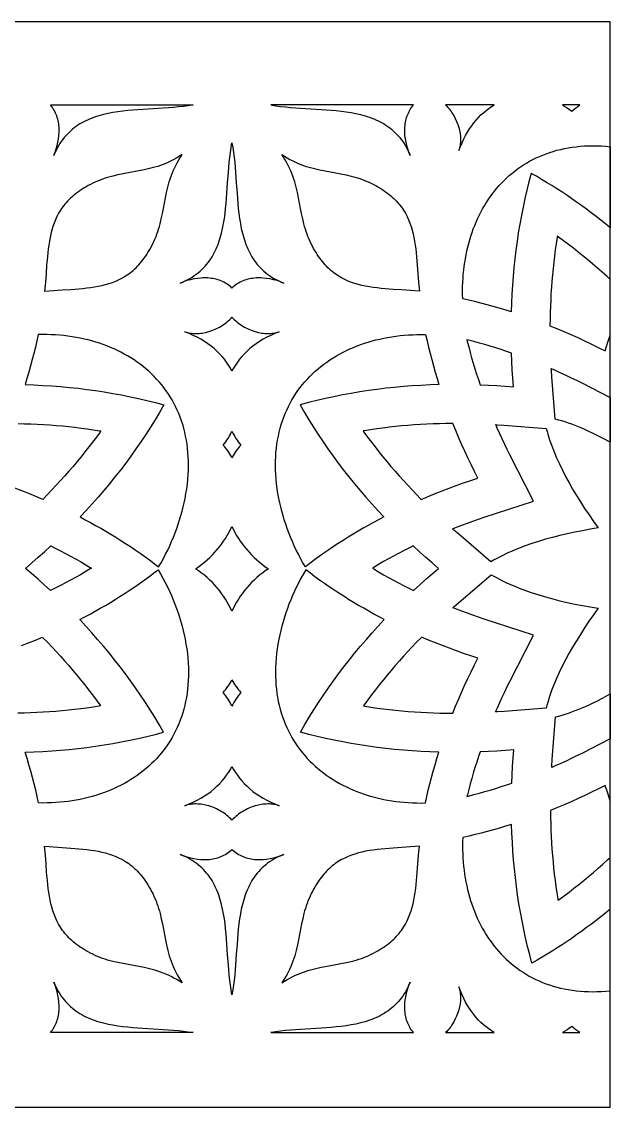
# Model space of a CAD drawing. Extents: x -53 to 63, y 97 to 137.
# Drawn here: x 41.35 to 63.04, y 96.54 to 136.53 of the extents above; entities that cross this region are included whole.
import ezdxf

# ---------------------------------------------------------------- set-up
doc = ezdxf.new("R2010")
doc.units = 0
doc.header["$MEASUREMENT"] = 0
doc.layers.get('0').update_dxf_attribs({"linetype": 'CONTINUOUS'})
doc.layers.add('LAYER_1', color=18, linetype='CONTINUOUS')

msp = doc.modelspace()

# ---------------------------------------------------------------- linework, layer by layer
msp.add_line((63.044, 96.541), (63.044, 136.527))
at = {"layer": 'LAYER_1'}
for points in [[(63.044, 136.527), (-53.408, 136.527)], [(41.22, 121.726), (41.455, 121.721), (41.689, 121.713), (41.922, 121.702), (42.155, 121.69), (42.387, 121.674), (42.619, 121.656), (42.849, 121.636), (43.079, 121.613), (43.308, 121.588), (43.536, 121.56), (43.764, 121.53), (43.99, 121.496), (44.215, 121.461), (44.265, 121.453), (44.236, 121.412), (44.101, 121.228), (43.964, 121.045), (43.824, 120.863), (43.682, 120.682), (43.538, 120.502), (43.391, 120.324), (43.242, 120.147), (43.091, 119.971), (42.938, 119.796), (42.781, 119.623), (42.623, 119.451), (42.463, 119.28), (42.3, 119.11), (42.136, 118.942), (42.128, 118.934), (41.872, 119.042), (41.615, 119.147), (41.356, 119.249), (41.095, 119.348)], [(41.345, 113.546), (41.602, 113.647), (41.858, 113.751), (42.112, 113.858), (42.131, 113.838), (42.295, 113.67), (42.457, 113.5), (42.617, 113.329), (42.775, 113.157), (42.93, 112.983), (43.084, 112.808), (43.235, 112.632), (43.383, 112.454), (43.53, 112.276), (43.674, 112.096), (43.815, 111.915), (43.955, 111.733), (44.091, 111.549), (44.226, 111.365), (44.254, 111.324), (44.206, 111.316), (43.98, 111.281), (43.753, 111.248), (43.526, 111.218), (43.298, 111.191), (43.069, 111.166), (42.839, 111.144), (42.608, 111.124), (42.377, 111.106), (42.145, 111.091), (41.912, 111.079), (41.678, 111.069), (41.444, 111.062), (41.209, 111.057)], [(-53.408, 96.541), (63.044, 96.541)]]:
    msp.add_lwpolyline(points, dxfattribs=at)
for points in [[(42.409, 133.462), (47.665, 133.462), (47.488, 133.433), (47.309, 133.409), (47.127, 133.388), (46.943, 133.371), (46.757, 133.356), (46.57, 133.343), (46.193, 133.321), (45.816, 133.298), (45.441, 133.271), (45.256, 133.253), (45.072, 133.233), (44.891, 133.209), (44.712, 133.18), (44.537, 133.146), (44.364, 133.107), (44.196, 133.061), (44.113, 133.036), (44.032, 133.008), (43.951, 132.979), (43.872, 132.948), (43.794, 132.915), (43.717, 132.88), (43.642, 132.842), (43.568, 132.802), (43.495, 132.76), (43.424, 132.715), (43.355, 132.668), (43.287, 132.618), (43.221, 132.565), (43.156, 132.51), (43.094, 132.452), (43.033, 132.39), (42.973, 132.326), (42.916, 132.259), (42.861, 132.189), (42.807, 132.115), (42.756, 132.038), (42.707, 131.957), (42.66, 131.873), (42.615, 131.786), (42.572, 131.695), (42.532, 131.6), (42.58, 131.719), (42.622, 131.84), (42.658, 131.963), (42.687, 132.087), (42.709, 132.212), (42.723, 132.337), (42.731, 132.461), (42.73, 132.584), (42.727, 132.645), (42.721, 132.706), (42.714, 132.766), (42.704, 132.825), (42.692, 132.884), (42.678, 132.942), (42.662, 132.999), (42.644, 133.055), (42.623, 133.11), (42.6, 133.164), (42.574, 133.217), (42.546, 133.269), (42.515, 133.319), (42.482, 133.368), (42.447, 133.416)], [(55.792, 133.462), (50.536, 133.462), (50.712, 133.433), (50.892, 133.409), (51.074, 133.388), (51.258, 133.371), (51.444, 133.356), (51.631, 133.343), (52.007, 133.321), (52.385, 133.298), (52.759, 133.271), (52.945, 133.253), (53.128, 133.233), (53.31, 133.209), (53.488, 133.18), (53.664, 133.146), (53.836, 133.107), (54.005, 133.061), (54.087, 133.036), (54.169, 133.008), (54.249, 132.979), (54.329, 132.948), (54.407, 132.915), (54.483, 132.88), (54.559, 132.842), (54.633, 132.802), (54.705, 132.76), (54.776, 132.715), (54.846, 132.668), (54.913, 132.618), (54.98, 132.565), (55.044, 132.51), (55.107, 132.452), (55.168, 132.39), (55.227, 132.326), (55.284, 132.259), (55.34, 132.189), (55.393, 132.115), (55.444, 132.038), (55.493, 131.957), (55.541, 131.873), (55.585, 131.786), (55.628, 131.695), (55.668, 131.6), (55.62, 131.719), (55.578, 131.84), (55.543, 131.963), (55.514, 132.087), (55.492, 132.212), (55.477, 132.337), (55.47, 132.461), (55.471, 132.584), (55.474, 132.645), (55.479, 132.706), (55.487, 132.766), (55.496, 132.825), (55.508, 132.884), (55.522, 132.942), (55.538, 132.999), (55.557, 133.055), (55.578, 133.11), (55.601, 133.164), (55.627, 133.217), (55.655, 133.269), (55.685, 133.319), (55.718, 133.368), (55.754, 133.416)], [(58.762, 133.462), (56.972, 133.462), (57.016, 133.417), (57.059, 133.371), (57.099, 133.323), (57.138, 133.274), (57.174, 133.225), (57.209, 133.174), (57.274, 133.069), (57.331, 132.962), (57.381, 132.852), (57.423, 132.741), (57.458, 132.629), (57.485, 132.517), (57.505, 132.405), (57.517, 132.294), (57.522, 132.185), (57.518, 132.079), (57.514, 132.027), (57.507, 131.976), (57.499, 131.925), (57.488, 131.876), (57.476, 131.828), (57.461, 131.782), (57.518, 131.929), (57.578, 132.071), (57.642, 132.207), (57.71, 132.337), (57.782, 132.462), (57.857, 132.581), (57.935, 132.694), (58.017, 132.802), (58.101, 132.904), (58.188, 133), (58.278, 133.091), (58.371, 133.176), (58.465, 133.256), (58.562, 133.33), (58.661, 133.399)], [(61.919, 133.462), (61.286, 133.462), (61.372, 133.41), (61.458, 133.355), (61.541, 133.296), (61.623, 133.234), (61.695, 133.296), (61.768, 133.355), (61.843, 133.41)], [(49.1, 126.714), (49.055, 126.757), (49.008, 126.797), (48.959, 126.834), (48.908, 126.869), (48.856, 126.901), (48.803, 126.93), (48.748, 126.957), (48.692, 126.981), (48.635, 127.003), (48.577, 127.022), (48.518, 127.038), (48.458, 127.053), (48.397, 127.065), (48.335, 127.074), (48.273, 127.082), (48.21, 127.087), (48.147, 127.09), (48.083, 127.091), (48.019, 127.089), (47.955, 127.086), (47.826, 127.073), (47.696, 127.053), (47.567, 127.025), (47.44, 126.989), (47.314, 126.947), (47.191, 126.899), (47.287, 126.939), (47.379, 126.981), (47.467, 127.026), (47.552, 127.073), (47.634, 127.122), (47.712, 127.173), (47.786, 127.226), (47.857, 127.282), (47.925, 127.339), (47.99, 127.399), (48.052, 127.46), (48.111, 127.523), (48.167, 127.588), (48.22, 127.655), (48.271, 127.723), (48.319, 127.793), (48.364, 127.864), (48.407, 127.937), (48.447, 128.012), (48.485, 128.088), (48.521, 128.165), (48.555, 128.244), (48.586, 128.324), (48.616, 128.405), (48.643, 128.488), (48.669, 128.571), (48.716, 128.742), (48.756, 128.916), (48.791, 129.093), (48.82, 129.274), (48.845, 129.457), (48.867, 129.642), (48.885, 129.83), (48.915, 130.208), (48.941, 130.589), (48.967, 130.968), (48.981, 131.157), (48.998, 131.344), (49.018, 131.529), (49.041, 131.712), (49.069, 131.892), (49.1, 132.069), (49.132, 131.892), (49.16, 131.712), (49.183, 131.529), (49.202, 131.344), (49.219, 131.157), (49.234, 130.968), (49.26, 130.589), (49.286, 130.208), (49.316, 129.83), (49.334, 129.642), (49.355, 129.457), (49.38, 129.274), (49.41, 129.093), (49.444, 128.916), (49.485, 128.742), (49.531, 128.571), (49.557, 128.488), (49.585, 128.405), (49.615, 128.324), (49.646, 128.244), (49.68, 128.165), (49.716, 128.088), (49.754, 128.012), (49.794, 127.937), (49.837, 127.864), (49.882, 127.793), (49.93, 127.723), (49.98, 127.655), (50.034, 127.588), (50.09, 127.523), (50.149, 127.46), (50.21, 127.399), (50.275, 127.339), (50.343, 127.282), (50.415, 127.226), (50.489, 127.173), (50.567, 127.122), (50.648, 127.073), (50.733, 127.026), (50.822, 126.981), (50.914, 126.939), (51.01, 126.899), (50.887, 126.947), (50.761, 126.989), (50.633, 127.025), (50.504, 127.053), (50.375, 127.073), (50.246, 127.086), (50.181, 127.089), (50.117, 127.091), (50.054, 127.09), (49.99, 127.087), (49.927, 127.082), (49.865, 127.074), (49.804, 127.065), (49.743, 127.053), (49.683, 127.038), (49.624, 127.022), (49.566, 127.003), (49.509, 126.981), (49.453, 126.957), (49.398, 126.93), (49.345, 126.901), (49.293, 126.869), (49.242, 126.834), (49.193, 126.797), (49.146, 126.757)], [(57.605, 126.319), (57.601, 126.473), (57.6, 126.625), (57.602, 126.777), (57.607, 126.927), (57.615, 127.076), (57.626, 127.224), (57.64, 127.371), (57.658, 127.517), (57.678, 127.662), (57.701, 127.805), (57.728, 127.946), (57.757, 128.086), (57.789, 128.225), (57.825, 128.362), (57.863, 128.497), (57.904, 128.631), (57.948, 128.763), (57.995, 128.893), (58.045, 129.021), (58.097, 129.147), (58.153, 129.271), (58.211, 129.394), (58.273, 129.514), (58.337, 129.632), (58.403, 129.747), (58.473, 129.861), (58.545, 129.972), (58.621, 130.081), (58.699, 130.187), (58.779, 130.291), (58.863, 130.392), (58.949, 130.49), (59.037, 130.586), (59.129, 130.679), (59.223, 130.77), (59.319, 130.857), (59.419, 130.942), (59.521, 131.024), (59.625, 131.102), (59.733, 131.178), (59.842, 131.25), (59.955, 131.32), (60.069, 131.386), (60.187, 131.448), (60.307, 131.508), (60.429, 131.564), (60.554, 131.616), (60.681, 131.665), (60.811, 131.711), (60.943, 131.752), (61.078, 131.791), (61.215, 131.825), (61.355, 131.855), (61.496, 131.882), (61.641, 131.905), (61.787, 131.923), (61.936, 131.938), (62.088, 131.949), (62.241, 131.955), (62.397, 131.957), (62.555, 131.955), (62.716, 131.949), (62.879, 131.938), (63.044, 131.923), (63.044, 128.938), (62.87, 129.079), (62.695, 129.218), (62.519, 129.354), (62.342, 129.489), (62.163, 129.622), (61.984, 129.753), (61.803, 129.882), (61.621, 130.008), (61.438, 130.133), (61.254, 130.255), (61.069, 130.375), (60.883, 130.493), (60.696, 130.608), (60.507, 130.721), (60.318, 130.832), (60.127, 130.941), (60.045, 130.634), (59.968, 130.325), (59.895, 130.014), (59.828, 129.701), (59.765, 129.387), (59.707, 129.071), (59.654, 128.754), (59.606, 128.436), (59.562, 128.116), (59.524, 127.794), (59.49, 127.472), (59.46, 127.148), (59.436, 126.823), (59.416, 126.497), (59.4, 126.171), (59.389, 125.843), (59.168, 125.912), (58.945, 125.978), (58.723, 126.042), (58.5, 126.103), (58.277, 126.161), (58.053, 126.217), (57.829, 126.27)], [(47.266, 131.635), (47.165, 131.569), (47.064, 131.508), (46.963, 131.452), (46.863, 131.4), (46.762, 131.352), (46.662, 131.309), (46.562, 131.269), (46.461, 131.232), (46.362, 131.199), (46.262, 131.168), (46.162, 131.14), (46.063, 131.115), (45.865, 131.069), (45.668, 131.029), (45.279, 130.958), (45.086, 130.922), (44.895, 130.884), (44.705, 130.84), (44.611, 130.816), (44.518, 130.789), (44.425, 130.761), (44.332, 130.729), (44.24, 130.694), (44.149, 130.657), (44.058, 130.616), (43.97, 130.575), (43.886, 130.533), (43.804, 130.49), (43.725, 130.447), (43.65, 130.402), (43.577, 130.357), (43.506, 130.311), (43.439, 130.264), (43.374, 130.217), (43.311, 130.168), (43.252, 130.119), (43.194, 130.069), (43.139, 130.018), (43.087, 129.967), (43.037, 129.914), (42.989, 129.861), (42.943, 129.808), (42.899, 129.753), (42.857, 129.698), (42.818, 129.642), (42.78, 129.585), (42.71, 129.469), (42.648, 129.35), (42.592, 129.229), (42.542, 129.105), (42.498, 128.978), (42.459, 128.848), (42.425, 128.715), (42.395, 128.58), (42.369, 128.442), (42.347, 128.302), (42.328, 128.159), (42.311, 128.014), (42.296, 127.866), (42.27, 127.563), (42.247, 127.25), (42.223, 126.929), (42.193, 126.598), (42.523, 126.625), (42.845, 126.647), (43.157, 126.668), (43.46, 126.691), (43.608, 126.705), (43.753, 126.72), (43.896, 126.739), (44.036, 126.76), (44.174, 126.785), (44.309, 126.814), (44.442, 126.847), (44.572, 126.884), (44.699, 126.927), (44.824, 126.976), (44.945, 127.031), (45.064, 127.093), (45.18, 127.162), (45.237, 127.199), (45.294, 127.238), (45.349, 127.28), (45.404, 127.323), (45.458, 127.368), (45.512, 127.416), (45.564, 127.466), (45.616, 127.518), (45.667, 127.573), (45.718, 127.63), (45.767, 127.689), (45.816, 127.751), (45.864, 127.815), (45.911, 127.883), (45.958, 127.953), (46.004, 128.025), (46.049, 128.101), (46.093, 128.179), (46.136, 128.26), (46.179, 128.345), (46.221, 128.432), (46.262, 128.523), (46.3, 128.614), (46.335, 128.705), (46.367, 128.798), (46.397, 128.891), (46.424, 128.984), (46.449, 129.078), (46.494, 129.267), (46.534, 129.458), (46.571, 129.65), (46.645, 130.04), (46.687, 130.236), (46.734, 130.434), (46.761, 130.533), (46.789, 130.633), (46.821, 130.732), (46.855, 130.832), (46.893, 130.932), (46.934, 131.032), (46.978, 131.132), (47.027, 131.233), (47.079, 131.333), (47.137, 131.434), (47.199, 131.534)], [(50.935, 131.635), (51.036, 131.569), (51.136, 131.508), (51.237, 131.452), (51.338, 131.4), (51.438, 131.352), (51.539, 131.309), (51.639, 131.269), (51.739, 131.232), (51.839, 131.199), (51.939, 131.168), (52.038, 131.14), (52.137, 131.115), (52.335, 131.069), (52.532, 131.029), (52.922, 130.958), (53.115, 130.922), (53.306, 130.884), (53.495, 130.84), (53.589, 130.816), (53.683, 130.789), (53.776, 130.761), (53.868, 130.729), (53.96, 130.694), (54.052, 130.657), (54.143, 130.616), (54.23, 130.575), (54.315, 130.533), (54.397, 130.49), (54.475, 130.447), (54.551, 130.402), (54.624, 130.357), (54.694, 130.311), (54.762, 130.264), (54.827, 130.217), (54.889, 130.168), (54.949, 130.119), (55.006, 130.069), (55.061, 130.018), (55.114, 129.967), (55.164, 129.914), (55.212, 129.861), (55.258, 129.808), (55.302, 129.753), (55.343, 129.698), (55.383, 129.642), (55.421, 129.585), (55.49, 129.469), (55.553, 129.35), (55.609, 129.229), (55.659, 129.105), (55.703, 128.978), (55.742, 128.848), (55.776, 128.715), (55.805, 128.58), (55.831, 128.442), (55.854, 128.302), (55.873, 128.159), (55.89, 128.014), (55.905, 127.866), (55.931, 127.563), (55.954, 127.25), (55.978, 126.929), (56.007, 126.598), (55.677, 126.625), (55.356, 126.647), (55.044, 126.668), (54.741, 126.691), (54.593, 126.705), (54.448, 126.72), (54.305, 126.739), (54.164, 126.76), (54.027, 126.785), (53.891, 126.814), (53.759, 126.847), (53.629, 126.884), (53.502, 126.927), (53.377, 126.976), (53.255, 127.031), (53.136, 127.093), (53.02, 127.162), (52.963, 127.199), (52.907, 127.238), (52.851, 127.28), (52.796, 127.323), (52.742, 127.368), (52.689, 127.416), (52.636, 127.466), (52.584, 127.518), (52.533, 127.573), (52.483, 127.63), (52.433, 127.689), (52.385, 127.751), (52.336, 127.815), (52.289, 127.883), (52.243, 127.953), (52.197, 128.025), (52.152, 128.101), (52.108, 128.179), (52.064, 128.26), (52.022, 128.345), (51.98, 128.432), (51.939, 128.523), (51.901, 128.614), (51.866, 128.705), (51.833, 128.798), (51.804, 128.891), (51.777, 128.984), (51.752, 129.078), (51.707, 129.267), (51.667, 129.458), (51.63, 129.65), (51.556, 130.04), (51.514, 130.236), (51.467, 130.434), (51.44, 130.533), (51.411, 130.633), (51.38, 130.732), (51.345, 130.832), (51.308, 130.932), (51.267, 131.032), (51.222, 131.132), (51.174, 131.233), (51.121, 131.333), (51.064, 131.434), (51.002, 131.534)], [(63.044, 127.032), (62.924, 127.142), (62.75, 127.298), (62.575, 127.451), (62.399, 127.602), (62.221, 127.75), (62.043, 127.897), (61.863, 128.041), (61.682, 128.183), (61.499, 128.322), (61.316, 128.458), (61.132, 128.593), (61.091, 128.622), (61.083, 128.573), (61.047, 128.347), (61.015, 128.12), (60.985, 127.894), (60.958, 127.665), (60.933, 127.436), (60.91, 127.206), (60.891, 126.975), (60.873, 126.744), (60.858, 126.512), (60.846, 126.279), (60.836, 126.046), (60.828, 125.811), (60.824, 125.577), (60.821, 125.342), (60.821, 125.33), (61.078, 125.226), (61.334, 125.118), (61.59, 125.007), (61.844, 124.893), (62.098, 124.775), (62.35, 124.654), (62.602, 124.529), (62.852, 124.402), (62.946, 124.691), (63.044, 124.979)], [(49.1, 123.657), (49.04, 123.769), (48.974, 123.879), (48.901, 123.986), (48.821, 124.092), (48.736, 124.195), (48.644, 124.295), (48.545, 124.392), (48.44, 124.486), (48.328, 124.577), (48.209, 124.664), (48.084, 124.748), (47.953, 124.828), (47.814, 124.903), (47.669, 124.975), (47.517, 125.042), (47.359, 125.104), (47.407, 125.089), (47.457, 125.076), (47.508, 125.065), (47.561, 125.056), (47.614, 125.049), (47.668, 125.044), (47.724, 125.042), (47.78, 125.041), (47.836, 125.043), (47.893, 125.046), (47.951, 125.052), (48.009, 125.06), (48.126, 125.082), (48.243, 125.112), (48.36, 125.15), (48.418, 125.173), (48.476, 125.197), (48.533, 125.223), (48.589, 125.251), (48.645, 125.282), (48.7, 125.314), (48.754, 125.348), (48.807, 125.384), (48.86, 125.423), (48.911, 125.463), (48.96, 125.505), (49.008, 125.549), (49.055, 125.595), (49.1, 125.643), (49.146, 125.595), (49.192, 125.549), (49.241, 125.505), (49.29, 125.463), (49.341, 125.423), (49.393, 125.384), (49.446, 125.348), (49.501, 125.314), (49.556, 125.282), (49.611, 125.251), (49.668, 125.223), (49.725, 125.197), (49.783, 125.173), (49.841, 125.15), (49.957, 125.112), (50.075, 125.082), (50.191, 125.06), (50.25, 125.052), (50.307, 125.046), (50.364, 125.043), (50.421, 125.041), (50.477, 125.042), (50.532, 125.044), (50.587, 125.049), (50.64, 125.056), (50.692, 125.065), (50.744, 125.076), (50.793, 125.089), (50.842, 125.104), (50.683, 125.042), (50.531, 124.975), (50.386, 124.903), (50.248, 124.828), (50.116, 124.748), (49.991, 124.664), (49.873, 124.577), (49.761, 124.486), (49.656, 124.392), (49.557, 124.295), (49.465, 124.195), (49.379, 124.092), (49.3, 123.986), (49.227, 123.879), (49.161, 123.769)], [(46.397, 116.443), (46.486, 116.598), (46.571, 116.753), (46.653, 116.909), (46.731, 117.066), (46.805, 117.223), (46.875, 117.381), (46.942, 117.539), (47.005, 117.698), (47.064, 117.856), (47.12, 118.016), (47.171, 118.175), (47.219, 118.334), (47.263, 118.493), (47.304, 118.652), (47.34, 118.811), (47.373, 118.97), (47.405, 119.15), (47.433, 119.327), (47.455, 119.502), (47.473, 119.674), (47.486, 119.844), (47.494, 120.012), (47.497, 120.177), (47.495, 120.34), (47.489, 120.5), (47.479, 120.658), (47.464, 120.813), (47.444, 120.966), (47.42, 121.116), (47.392, 121.263), (47.36, 121.408), (47.323, 121.551), (47.283, 121.691), (47.238, 121.828), (47.19, 121.962), (47.137, 122.094), (47.081, 122.223), (47.021, 122.35), (46.958, 122.473), (46.89, 122.594), (46.819, 122.713), (46.745, 122.828), (46.667, 122.941), (46.586, 123.051), (46.502, 123.158), (46.414, 123.262), (46.323, 123.363), (46.229, 123.462), (46.132, 123.558), (46.032, 123.65), (45.929, 123.74), (45.823, 123.827), (45.715, 123.911), (45.603, 123.992), (45.489, 124.07), (45.373, 124.145), (45.253, 124.217), (45.132, 124.286), (45.008, 124.352), (44.882, 124.415), (44.753, 124.475), (44.622, 124.532), (44.489, 124.585), (44.354, 124.636), (44.217, 124.683), (44.078, 124.727), (43.937, 124.768), (43.794, 124.806), (43.65, 124.84), (43.504, 124.872), (43.356, 124.9), (43.207, 124.925), (43.056, 124.946), (42.903, 124.964), (42.75, 124.979), (42.595, 124.991), (42.438, 124.999), (42.281, 125.004), (42.123, 125.006), (41.963, 125.004), (41.912, 124.772), (41.858, 124.541), (41.801, 124.31), (41.741, 124.079), (41.678, 123.849), (41.612, 123.619), (41.543, 123.389), (41.472, 123.16), (41.8, 123.149), (42.128, 123.133), (42.455, 123.112), (42.781, 123.087), (43.106, 123.057), (43.43, 123.023), (43.752, 122.984), (44.073, 122.939), (44.393, 122.891), (44.711, 122.837), (45.027, 122.778), (45.343, 122.715), (45.656, 122.646), (45.968, 122.573), (46.278, 122.495), (46.586, 122.412), (46.427, 122.136), (46.263, 121.863), (46.095, 121.592), (45.921, 121.323), (45.744, 121.056), (45.561, 120.792), (45.374, 120.53), (45.183, 120.271), (44.988, 120.014), (44.788, 119.759), (44.584, 119.507), (44.375, 119.257), (44.163, 119.01), (43.947, 118.766), (43.727, 118.524), (43.503, 118.284), (43.695, 118.184), (43.886, 118.081), (44.075, 117.976), (44.263, 117.87), (44.45, 117.761), (44.635, 117.651), (44.818, 117.539), (45, 117.424), (45.18, 117.308), (45.359, 117.191), (45.536, 117.071), (45.712, 116.949), (45.886, 116.825), (46.058, 116.7), (46.228, 116.573)], [(51.804, 116.443), (51.715, 116.598), (51.629, 116.753), (51.548, 116.909), (51.47, 117.066), (51.396, 117.223), (51.325, 117.381), (51.258, 117.539), (51.195, 117.698), (51.136, 117.856), (51.081, 118.016), (51.029, 118.175), (50.981, 118.334), (50.937, 118.493), (50.897, 118.652), (50.86, 118.811), (50.828, 118.97), (50.795, 119.15), (50.768, 119.327), (50.745, 119.502), (50.728, 119.674), (50.715, 119.844), (50.707, 120.012), (50.704, 120.177), (50.705, 120.34), (50.711, 120.5), (50.722, 120.658), (50.737, 120.813), (50.757, 120.966), (50.78, 121.116), (50.809, 121.263), (50.841, 121.408), (50.877, 121.551), (50.918, 121.691), (50.962, 121.828), (51.011, 121.962), (51.063, 122.094), (51.119, 122.223), (51.179, 122.35), (51.243, 122.473), (51.31, 122.594), (51.381, 122.713), (51.456, 122.828), (51.533, 122.941), (51.615, 123.051), (51.699, 123.158), (51.787, 123.262), (51.878, 123.363), (51.972, 123.462), (52.069, 123.558), (52.169, 123.65), (52.272, 123.74), (52.377, 123.827), (52.486, 123.911), (52.597, 123.992), (52.711, 124.07), (52.828, 124.145), (52.947, 124.217), (53.069, 124.286), (53.193, 124.352), (53.319, 124.415), (53.448, 124.475), (53.578, 124.532), (53.711, 124.585), (53.846, 124.636), (53.983, 124.683), (54.122, 124.727), (54.263, 124.768), (54.406, 124.806), (54.551, 124.84), (54.697, 124.872), (54.845, 124.9), (54.994, 124.925), (55.145, 124.946), (55.297, 124.964), (55.451, 124.979), (55.606, 124.991), (55.762, 124.999), (55.919, 125.004), (56.078, 125.006), (56.237, 125.004), (56.289, 124.772), (56.343, 124.541), (56.4, 124.31), (56.46, 124.079), (56.523, 123.849), (56.589, 123.619), (56.657, 123.389), (56.729, 123.16), (56.4, 123.149), (56.072, 123.133), (55.745, 123.112), (55.419, 123.087), (55.095, 123.057), (54.771, 123.023), (54.449, 122.984), (54.128, 122.939), (53.808, 122.891), (53.49, 122.837), (53.173, 122.778), (52.858, 122.715), (52.545, 122.646), (52.233, 122.573), (51.923, 122.495), (51.615, 122.412), (51.774, 122.136), (51.937, 121.863), (52.106, 121.592), (52.279, 121.323), (52.457, 121.056), (52.639, 120.792), (52.826, 120.53), (53.017, 120.271), (53.213, 120.014), (53.413, 119.759), (53.617, 119.507), (53.825, 119.257), (54.037, 119.01), (54.254, 118.766), (54.474, 118.524), (54.698, 118.284), (54.506, 118.184), (54.315, 118.081), (54.125, 117.976), (53.937, 117.87), (53.751, 117.761), (53.566, 117.651), (53.382, 117.539), (53.2, 117.424), (53.02, 117.308), (52.841, 117.191), (52.664, 117.071), (52.489, 116.949), (52.315, 116.825), (52.143, 116.7), (51.972, 116.573)], [(59.398, 124.324), (59.224, 124.383), (59.023, 124.449), (58.822, 124.512), (58.621, 124.573), (58.419, 124.632), (58.218, 124.688), (58.016, 124.742), (57.815, 124.793), (57.76, 124.806), (57.773, 124.751), (57.825, 124.55), (57.878, 124.348), (57.934, 124.147), (57.993, 123.945), (58.054, 123.744), (58.118, 123.544), (58.183, 123.343), (58.248, 123.154), (58.554, 123.141), (58.86, 123.125), (59.167, 123.105), (59.474, 123.081), (59.449, 123.392), (59.428, 123.703), (59.411, 124.014)], [(63.044, 121.034), (62.778, 121.179), (62.515, 121.313), (62.384, 121.376), (62.255, 121.437), (62.126, 121.495), (61.998, 121.55), (61.871, 121.602), (61.746, 121.652), (61.621, 121.698), (61.497, 121.742), (61.375, 121.783), (61.253, 121.82), (61.133, 121.855), (61.014, 121.886), (60.889, 123.442), (60.872, 123.681), (60.868, 123.752), (61.016, 123.687), (61.213, 123.598), (61.41, 123.507), (61.606, 123.415), (61.802, 123.32), (61.997, 123.222), (63.044, 122.688)], [(57.243, 121.729), (57.216, 121.729), (56.98, 121.726), (56.746, 121.721), (56.512, 121.713), (56.278, 121.702), (56.045, 121.69), (55.813, 121.674), (55.582, 121.656), (55.352, 121.636), (55.122, 121.613), (54.892, 121.588), (54.664, 121.56), (54.437, 121.53), (54.211, 121.496), (53.985, 121.461), (53.936, 121.453), (53.965, 121.412), (54.099, 121.228), (54.237, 121.045), (54.376, 120.863), (54.518, 120.682), (54.663, 120.502), (54.809, 120.324), (54.958, 120.147), (55.11, 119.971), (55.264, 119.796), (55.419, 119.623), (55.578, 119.451), (55.738, 119.28), (55.9, 119.11), (56.065, 118.942), (56.073, 118.934), (56.328, 119.042), (56.585, 119.147), (56.845, 119.249), (57.106, 119.348), (57.368, 119.444), (57.632, 119.537), (57.898, 119.627), (58.165, 119.714), (58.039, 119.963), (57.915, 120.212), (57.795, 120.463), (57.678, 120.714), (57.564, 120.967), (57.454, 121.22), (57.347, 121.474)], [(60.685, 121.542), (60.712, 121.438), (60.742, 121.333), (60.809, 121.12), (60.885, 120.904), (60.971, 120.684), (61.064, 120.461), (61.167, 120.236), (61.277, 120.007), (61.396, 119.777), (61.522, 119.544), (61.655, 119.31), (61.796, 119.074), (61.944, 118.837), (62.098, 118.598), (62.259, 118.359), (62.426, 118.119), (62.599, 117.879), (62.306, 117.831), (62.017, 117.779), (61.733, 117.724), (61.454, 117.664), (61.181, 117.6), (60.914, 117.532), (60.653, 117.461), (60.399, 117.385), (60.151, 117.305), (59.911, 117.222), (59.679, 117.134), (59.454, 117.042), (59.238, 116.947), (59.031, 116.847), (58.833, 116.744), (58.738, 116.69), (58.645, 116.636), (57.456, 117.647), (57.275, 117.804), (57.222, 117.851), (57.372, 117.91), (57.575, 117.987), (57.778, 118.062), (57.982, 118.135), (58.188, 118.206), (58.395, 118.275), (60.215, 118.865), (59.345, 120.57), (59.248, 120.765), (59.152, 120.96), (59.059, 121.157), (58.969, 121.353), (58.88, 121.55), (58.821, 121.685), (58.876, 121.681), (59.115, 121.665)], [(49.1, 120.467), (49.067, 120.529), (49.031, 120.589), (48.994, 120.648), (48.954, 120.707), (48.913, 120.765), (48.87, 120.821), (48.824, 120.877), (48.777, 120.931), (48.824, 120.992), (48.87, 121.054), (48.913, 121.116), (48.954, 121.18), (48.994, 121.244), (49.031, 121.308), (49.1, 121.44), (49.134, 121.374), (49.169, 121.308), (49.207, 121.244), (49.246, 121.18), (49.288, 121.116), (49.331, 121.054), (49.376, 120.992), (49.423, 120.931), (49.376, 120.877), (49.331, 120.821), (49.288, 120.765), (49.246, 120.707), (49.207, 120.648), (49.17, 120.589), (49.134, 120.529)], [(49.1, 114.816), (49.047, 114.929), (48.99, 115.041), (48.928, 115.151), (48.862, 115.259), (48.793, 115.366), (48.718, 115.471), (48.64, 115.574), (48.558, 115.674), (48.472, 115.772), (48.381, 115.867), (48.287, 115.96), (48.189, 116.05), (48.087, 116.137), (47.982, 116.22), (47.872, 116.301), (47.759, 116.377), (47.872, 116.454), (47.982, 116.535), (48.087, 116.618), (48.189, 116.705), (48.287, 116.795), (48.381, 116.887), (48.472, 116.983), (48.558, 117.081), (48.64, 117.181), (48.718, 117.284), (48.793, 117.389), (48.862, 117.495), (48.928, 117.604), (48.99, 117.714), (49.047, 117.825), (49.1, 117.938), (49.154, 117.825), (49.211, 117.714), (49.272, 117.604), (49.338, 117.495), (49.408, 117.389), (49.482, 117.284), (49.56, 117.181), (49.643, 117.081), (49.729, 116.983), (49.819, 116.887), (49.913, 116.795), (50.011, 116.705), (50.113, 116.618), (50.219, 116.535), (50.328, 116.454), (50.442, 116.377), (50.328, 116.301), (50.219, 116.22), (50.113, 116.137), (50.011, 116.05), (49.913, 115.96), (49.819, 115.867), (49.729, 115.772), (49.643, 115.674), (49.56, 115.574), (49.482, 115.471), (49.408, 115.366), (49.338, 115.259), (49.272, 115.151), (49.211, 115.041), (49.154, 114.929)], [(42.422, 117.216), (42.588, 117.135), (42.776, 117.04), (42.963, 116.942), (43.149, 116.843), (43.332, 116.742), (43.514, 116.64), (43.695, 116.535), (43.874, 116.429), (43.922, 116.399), (43.874, 116.37), (43.695, 116.264), (43.514, 116.159), (43.332, 116.056), (43.149, 115.955), (42.963, 115.856), (42.776, 115.759), (42.588, 115.664), (42.409, 115.575), (42.183, 115.783), (41.955, 115.988), (41.724, 116.191), (41.49, 116.391), (41.727, 116.594), (41.962, 116.799), (42.194, 117.006)], [(55.778, 117.216), (55.613, 117.135), (55.424, 117.04), (55.237, 116.942), (55.052, 116.843), (54.868, 116.742), (54.686, 116.64), (54.505, 116.535), (54.327, 116.429), (54.279, 116.399), (54.327, 116.37), (54.505, 116.264), (54.686, 116.159), (54.868, 116.056), (55.052, 115.955), (55.238, 115.856), (55.425, 115.759), (55.613, 115.664), (55.792, 115.575), (56.018, 115.783), (56.246, 115.988), (56.477, 116.191), (56.711, 116.391), (56.473, 116.594), (56.238, 116.799), (56.007, 117.006)], [(46.379, 116.341), (46.47, 116.185), (46.557, 116.028), (46.64, 115.87), (46.72, 115.712), (46.795, 115.553), (46.867, 115.393), (46.935, 115.233), (46.999, 115.073), (47.06, 114.912), (47.116, 114.751), (47.168, 114.59), (47.217, 114.428), (47.262, 114.267), (47.303, 114.106), (47.34, 113.945), (47.373, 113.785), (47.405, 113.605), (47.433, 113.428), (47.455, 113.253), (47.473, 113.081), (47.486, 112.911), (47.494, 112.744), (47.497, 112.579), (47.495, 112.416), (47.489, 112.256), (47.479, 112.098), (47.464, 111.943), (47.444, 111.791), (47.42, 111.641), (47.392, 111.493), (47.36, 111.348), (47.324, 111.206), (47.283, 111.066), (47.239, 110.929), (47.191, 110.795), (47.138, 110.663), (47.082, 110.534), (47.022, 110.407), (46.959, 110.284), (46.892, 110.163), (46.821, 110.045), (46.747, 109.929), (46.669, 109.816), (46.588, 109.706), (46.504, 109.599), (46.416, 109.495), (46.325, 109.394), (46.231, 109.295), (46.134, 109.2), (46.035, 109.107), (45.932, 109.017), (45.826, 108.93), (45.718, 108.846), (45.606, 108.765), (45.493, 108.687), (45.376, 108.612), (45.257, 108.54), (45.136, 108.471), (45.012, 108.405), (44.886, 108.342), (44.757, 108.282), (44.627, 108.225), (44.494, 108.171), (44.359, 108.121), (44.222, 108.074), (44.083, 108.029), (43.943, 107.988), (43.8, 107.95), (43.656, 107.916), (43.51, 107.884), (43.362, 107.856), (43.213, 107.831), (43.062, 107.809), (42.91, 107.791), (42.757, 107.776), (42.602, 107.764), (42.446, 107.756), (42.288, 107.751), (42.13, 107.749), (41.971, 107.751), (41.919, 107.986), (41.865, 108.221), (41.808, 108.455), (41.747, 108.69), (41.684, 108.923), (41.617, 109.157), (41.548, 109.39), (41.475, 109.623), (41.803, 109.633), (42.13, 109.649), (42.456, 109.669), (42.781, 109.693), (43.104, 109.723), (43.427, 109.757), (43.748, 109.795), (44.068, 109.839), (44.387, 109.887), (44.704, 109.94), (45.02, 109.998), (45.334, 110.061), (45.647, 110.128), (45.958, 110.201), (46.267, 110.278), (46.574, 110.361), (46.415, 110.637), (46.251, 110.912), (46.082, 111.184), (45.909, 111.454), (45.731, 111.722), (45.549, 111.987), (45.362, 112.25), (45.17, 112.511), (44.974, 112.769), (44.774, 113.025), (44.57, 113.278), (44.361, 113.529), (44.149, 113.777), (43.932, 114.023), (43.712, 114.266), (43.487, 114.506), (43.679, 114.607), (43.87, 114.709), (44.059, 114.813), (44.247, 114.92), (44.433, 115.028), (44.618, 115.138), (44.801, 115.249), (44.983, 115.363), (45.164, 115.479), (45.342, 115.596), (45.519, 115.716), (45.695, 115.837), (45.868, 115.96), (46.04, 116.085), (46.211, 116.212)], [(51.821, 116.341), (51.731, 116.185), (51.644, 116.028), (51.56, 115.87), (51.481, 115.712), (51.405, 115.553), (51.333, 115.393), (51.266, 115.233), (51.201, 115.073), (51.141, 114.912), (51.085, 114.751), (51.032, 114.59), (50.984, 114.428), (50.939, 114.267), (50.898, 114.106), (50.861, 113.945), (50.828, 113.785), (50.795, 113.605), (50.768, 113.428), (50.745, 113.253), (50.728, 113.081), (50.715, 112.911), (50.707, 112.744), (50.704, 112.579), (50.705, 112.416), (50.711, 112.256), (50.722, 112.098), (50.737, 111.943), (50.756, 111.791), (50.78, 111.641), (50.808, 111.493), (50.84, 111.348), (50.877, 111.206), (50.917, 111.066), (50.962, 110.929), (51.01, 110.795), (51.062, 110.663), (51.118, 110.534), (51.178, 110.407), (51.242, 110.284), (51.309, 110.163), (51.38, 110.045), (51.454, 109.929), (51.532, 109.816), (51.613, 109.706), (51.697, 109.599), (51.785, 109.495), (51.875, 109.394), (51.969, 109.295), (52.066, 109.2), (52.166, 109.107), (52.269, 109.017), (52.374, 108.93), (52.483, 108.846), (52.594, 108.765), (52.708, 108.687), (52.824, 108.612), (52.943, 108.54), (53.065, 108.471), (53.189, 108.405), (53.315, 108.342), (53.443, 108.282), (53.574, 108.225), (53.707, 108.171), (53.841, 108.121), (53.978, 108.074), (54.117, 108.029), (54.258, 107.988), (54.4, 107.95), (54.545, 107.916), (54.691, 107.884), (54.838, 107.856), (54.988, 107.831), (55.138, 107.809), (55.29, 107.791), (55.444, 107.776), (55.599, 107.764), (55.755, 107.756), (55.912, 107.751), (56.07, 107.749), (56.23, 107.751), (56.281, 107.986), (56.336, 108.221), (56.393, 108.455), (56.454, 108.69), (56.517, 108.923), (56.583, 109.157), (56.653, 109.39), (56.725, 109.623), (56.397, 109.633), (56.071, 109.649), (55.745, 109.669), (55.42, 109.693), (55.096, 109.723), (54.774, 109.757), (54.452, 109.795), (54.132, 109.839), (53.814, 109.887), (53.496, 109.94), (53.181, 109.998), (52.866, 110.061), (52.554, 110.128), (52.243, 110.201), (51.934, 110.278), (51.627, 110.361), (51.786, 110.637), (51.949, 110.912), (52.118, 111.184), (52.291, 111.454), (52.469, 111.722), (52.652, 111.987), (52.839, 112.25), (53.03, 112.511), (53.226, 112.769), (53.426, 113.025), (53.631, 113.278), (53.839, 113.529), (54.052, 113.777), (54.269, 114.023), (54.489, 114.266), (54.714, 114.506), (54.522, 114.607), (54.331, 114.709), (54.142, 114.813), (53.954, 114.92), (53.768, 115.028), (53.583, 115.138), (53.399, 115.249), (53.217, 115.363), (53.037, 115.479), (52.859, 115.596), (52.681, 115.716), (52.506, 115.837), (52.332, 115.96), (52.16, 116.085), (51.99, 116.212)], [(62.599, 114.922), (62.425, 114.681), (62.258, 114.441), (62.096, 114.2), (61.941, 113.961), (61.793, 113.723), (61.652, 113.486), (61.518, 113.251), (61.392, 113.017), (61.273, 112.786), (61.163, 112.557), (61.061, 112.331), (60.967, 112.107), (60.882, 111.887), (60.806, 111.67), (60.739, 111.457), (60.709, 111.352), (60.682, 111.247), (59.126, 111.122), (58.887, 111.105), (58.816, 111.101), (58.881, 111.249), (58.969, 111.447), (59.06, 111.643), (59.153, 111.84), (59.248, 112.035), (59.345, 112.23), (60.216, 113.935), (58.395, 114.524), (58.188, 114.593), (57.983, 114.664), (57.778, 114.737), (57.575, 114.812), (57.373, 114.889), (57.236, 114.942), (57.278, 114.979), (57.458, 115.136), (58.655, 116.159), (58.748, 116.105), (58.844, 116.052), (59.042, 115.949), (59.248, 115.85), (59.464, 115.755), (59.688, 115.664), (59.92, 115.576), (60.159, 115.493), (60.406, 115.414), (60.659, 115.339), (60.92, 115.267), (61.186, 115.2), (61.458, 115.136), (61.736, 115.077), (62.019, 115.021), (62.307, 114.97)], [(56.089, 113.858), (56.07, 113.838), (55.906, 113.67), (55.743, 113.5), (55.584, 113.329), (55.426, 113.157), (55.27, 112.983), (55.117, 112.808), (54.966, 112.632), (54.817, 112.454), (54.671, 112.276), (54.527, 112.096), (54.385, 111.915), (54.246, 111.733), (54.109, 111.549), (53.975, 111.365), (53.946, 111.324), (53.995, 111.316), (54.221, 111.281), (54.447, 111.248), (54.675, 111.218), (54.903, 111.191), (55.132, 111.166), (55.362, 111.144), (55.592, 111.124), (55.824, 111.106), (56.056, 111.091), (56.289, 111.079), (56.522, 111.069), (56.756, 111.062), (56.991, 111.057), (57.226, 111.054), (57.238, 111.054), (57.342, 111.311), (57.45, 111.567), (57.561, 111.823), (57.675, 112.077), (57.793, 112.331), (57.914, 112.583), (58.039, 112.835), (58.166, 113.085), (57.901, 113.171), (57.637, 113.261), (57.375, 113.353), (57.114, 113.448), (56.855, 113.546), (56.598, 113.647), (56.343, 113.751)], [(49.1, 111.315), (49.031, 111.446), (48.994, 111.511), (48.954, 111.575), (48.913, 111.639), (48.87, 111.701), (48.824, 111.763), (48.777, 111.823), (48.824, 111.878), (48.87, 111.933), (48.913, 111.99), (48.954, 112.048), (48.994, 112.106), (49.031, 112.166), (49.067, 112.226), (49.1, 112.287), (49.134, 112.226), (49.17, 112.166), (49.207, 112.106), (49.246, 112.048), (49.288, 111.99), (49.331, 111.933), (49.376, 111.878), (49.423, 111.823), (49.376, 111.763), (49.331, 111.701), (49.288, 111.639), (49.246, 111.575), (49.207, 111.511), (49.169, 111.446), (49.134, 111.381)], [(61.026, 110.918), (61.144, 110.949), (61.264, 110.984), (61.384, 111.022), (61.506, 111.062), (61.629, 111.106), (61.753, 111.152), (61.878, 111.202), (62.005, 111.254), (62.132, 111.309), (62.26, 111.367), (62.388, 111.427), (62.518, 111.49), (62.78, 111.623), (63.044, 111.767), (63.044, 110.112), (61.998, 109.578), (61.803, 109.481), (61.607, 109.385), (61.411, 109.293), (61.215, 109.202), (61.017, 109.113), (60.883, 109.054), (60.887, 109.11), (60.903, 109.348)], [(58.244, 109.631), (58.185, 109.457), (58.119, 109.256), (58.056, 109.055), (57.995, 108.854), (57.936, 108.653), (57.88, 108.451), (57.826, 108.249), (57.775, 108.048), (57.761, 107.993), (57.816, 108.006), (58.018, 108.058), (58.219, 108.111), (58.421, 108.168), (58.622, 108.226), (58.824, 108.287), (59.025, 108.351), (59.225, 108.416), (59.414, 108.481), (59.427, 108.787), (59.443, 109.093), (59.464, 109.4), (59.487, 109.707), (59.176, 109.682), (58.865, 109.661), (58.554, 109.644)], [(49.1, 107.112), (49.055, 107.16), (49.008, 107.206), (48.96, 107.25), (48.911, 107.292), (48.86, 107.332), (48.807, 107.37), (48.754, 107.407), (48.7, 107.441), (48.645, 107.473), (48.589, 107.503), (48.533, 107.532), (48.476, 107.558), (48.418, 107.582), (48.36, 107.604), (48.243, 107.643), (48.126, 107.673), (48.009, 107.695), (47.951, 107.702), (47.893, 107.708), (47.836, 107.712), (47.78, 107.714), (47.724, 107.713), (47.668, 107.71), (47.614, 107.706), (47.561, 107.699), (47.508, 107.69), (47.457, 107.679), (47.407, 107.666), (47.359, 107.65), (47.517, 107.713), (47.669, 107.78), (47.814, 107.851), (47.953, 107.927), (48.084, 108.007), (48.209, 108.09), (48.328, 108.178), (48.44, 108.269), (48.545, 108.363), (48.644, 108.46), (48.736, 108.56), (48.821, 108.663), (48.901, 108.769), (48.974, 108.876), (49.04, 108.986), (49.1, 109.098), (49.161, 108.986), (49.227, 108.876), (49.3, 108.769), (49.379, 108.663), (49.465, 108.56), (49.557, 108.46), (49.656, 108.363), (49.761, 108.269), (49.873, 108.178), (49.991, 108.09), (50.116, 108.007), (50.248, 107.927), (50.386, 107.851), (50.531, 107.78), (50.683, 107.713), (50.842, 107.65), (50.793, 107.666), (50.744, 107.679), (50.692, 107.69), (50.64, 107.699), (50.587, 107.706), (50.532, 107.71), (50.477, 107.713), (50.421, 107.714), (50.364, 107.712), (50.307, 107.708), (50.25, 107.702), (50.191, 107.695), (50.075, 107.673), (49.957, 107.643), (49.841, 107.604), (49.783, 107.582), (49.725, 107.558), (49.668, 107.532), (49.611, 107.503), (49.556, 107.473), (49.501, 107.441), (49.446, 107.407), (49.393, 107.37), (49.341, 107.332), (49.29, 107.292), (49.241, 107.25), (49.192, 107.206), (49.146, 107.16)], [(60.839, 107.476), (60.839, 107.449), (60.842, 107.214), (60.847, 106.979), (60.855, 106.745), (60.865, 106.511), (60.879, 106.278), (60.894, 106.046), (60.912, 105.815), (60.932, 105.585), (60.955, 105.354), (60.98, 105.125), (61.008, 104.897), (61.038, 104.67), (61.072, 104.444), (61.107, 104.218), (61.115, 104.169), (61.156, 104.198), (61.34, 104.333), (61.523, 104.47), (61.705, 104.61), (61.886, 104.751), (62.065, 104.896), (62.244, 105.043), (62.421, 105.191), (62.597, 105.343), (62.772, 105.496), (62.945, 105.652), (63.044, 105.743), (63.044, 107.828), (62.947, 108.112), (62.854, 108.399), (62.605, 108.272), (62.356, 108.149), (62.105, 108.028), (61.854, 107.911), (61.601, 107.797), (61.348, 107.687), (61.094, 107.58)], [(57.608, 106.48), (57.602, 106.326), (57.6, 106.172), (57.601, 106.02), (57.606, 105.869), (57.613, 105.718), (57.623, 105.569), (57.637, 105.421), (57.653, 105.275), (57.673, 105.129), (57.696, 104.985), (57.722, 104.843), (57.75, 104.701), (57.782, 104.562), (57.817, 104.424), (57.854, 104.288), (57.895, 104.153), (57.939, 104.02), (57.985, 103.889), (58.035, 103.76), (58.087, 103.633), (58.142, 103.507), (58.2, 103.384), (58.261, 103.263), (58.325, 103.144), (58.392, 103.028), (58.461, 102.913), (58.533, 102.801), (58.608, 102.692), (58.686, 102.585), (58.767, 102.48), (58.85, 102.378), (58.936, 102.279), (59.025, 102.182), (59.116, 102.088), (59.21, 101.997), (59.307, 101.909), (59.407, 101.823), (59.509, 101.741), (59.614, 101.661), (59.721, 101.585), (59.831, 101.512), (59.943, 101.442), (60.058, 101.375), (60.176, 101.312), (60.296, 101.252), (60.419, 101.196), (60.544, 101.143), (60.672, 101.093), (60.802, 101.047), (60.935, 101.005), (61.07, 100.967), (61.208, 100.932), (61.348, 100.901), (61.49, 100.874), (61.635, 100.851), (61.782, 100.832), (61.932, 100.817), (62.084, 100.807), (62.238, 100.8), (62.394, 100.798), (62.553, 100.8), (62.715, 100.806), (62.878, 100.817), (63.044, 100.832), (63.044, 103.837), (62.872, 103.697), (62.698, 103.559), (62.524, 103.423), (62.348, 103.29), (62.172, 103.158), (61.994, 103.028), (61.815, 102.9), (61.635, 102.775), (61.454, 102.651), (61.272, 102.53), (61.089, 102.411), (60.904, 102.294), (60.719, 102.179), (60.533, 102.066), (60.345, 101.956), (60.157, 101.848), (60.073, 102.156), (59.995, 102.466), (59.922, 102.778), (59.853, 103.091), (59.79, 103.406), (59.731, 103.723), (59.677, 104.041), (59.628, 104.361), (59.584, 104.682), (59.545, 105.004), (59.51, 105.328), (59.481, 105.653), (59.455, 105.978), (59.435, 106.305), (59.419, 106.633), (59.408, 106.962), (59.184, 106.892), (58.96, 106.825), (58.735, 106.76), (58.51, 106.699), (58.285, 106.64), (58.06, 106.584), (57.834, 106.53)], [(47.266, 101.12), (47.165, 101.186), (47.064, 101.247), (46.963, 101.303), (46.863, 101.355), (46.762, 101.402), (46.662, 101.446), (46.562, 101.486), (46.461, 101.522), (46.362, 101.556), (46.262, 101.586), (46.162, 101.615), (46.063, 101.64), (45.865, 101.686), (45.668, 101.726), (45.279, 101.797), (45.086, 101.832), (44.895, 101.871), (44.705, 101.915), (44.611, 101.939), (44.518, 101.965), (44.425, 101.994), (44.332, 102.026), (44.24, 102.06), (44.149, 102.098), (44.058, 102.138), (43.97, 102.18), (43.886, 102.222), (43.804, 102.264), (43.725, 102.308), (43.65, 102.352), (43.577, 102.398), (43.506, 102.444), (43.439, 102.491), (43.374, 102.538), (43.311, 102.587), (43.252, 102.636), (43.194, 102.686), (43.139, 102.737), (43.087, 102.788), (43.037, 102.84), (42.989, 102.893), (42.943, 102.947), (42.899, 103.002), (42.857, 103.057), (42.818, 103.113), (42.78, 103.17), (42.71, 103.286), (42.648, 103.404), (42.592, 103.526), (42.542, 103.65), (42.498, 103.777), (42.459, 103.907), (42.425, 104.04), (42.395, 104.175), (42.369, 104.312), (42.347, 104.453), (42.328, 104.596), (42.311, 104.741), (42.296, 104.889), (42.27, 105.192), (42.247, 105.505), (42.223, 105.826), (42.193, 106.156), (42.523, 106.13), (42.845, 106.108), (43.157, 106.087), (43.46, 106.064), (43.608, 106.05), (43.753, 106.034), (43.896, 106.016), (44.036, 105.995), (44.174, 105.97), (44.309, 105.941), (44.442, 105.908), (44.572, 105.87), (44.699, 105.827), (44.824, 105.778), (44.945, 105.723), (45.064, 105.662), (45.18, 105.593), (45.237, 105.556), (45.294, 105.516), (45.349, 105.475), (45.404, 105.432), (45.458, 105.386), (45.512, 105.339), (45.564, 105.289), (45.616, 105.237), (45.667, 105.182), (45.718, 105.125), (45.767, 105.066), (45.816, 105.004), (45.864, 104.939), (45.911, 104.872), (45.958, 104.802), (46.004, 104.729), (46.049, 104.654), (46.093, 104.576), (46.136, 104.494), (46.179, 104.41), (46.221, 104.323), (46.262, 104.232), (46.3, 104.141), (46.335, 104.049), (46.367, 103.957), (46.397, 103.864), (46.424, 103.771), (46.449, 103.677), (46.494, 103.488), (46.534, 103.297), (46.571, 103.105), (46.645, 102.715), (46.687, 102.519), (46.734, 102.321), (46.761, 102.222), (46.789, 102.122), (46.821, 102.022), (46.855, 101.923), (46.893, 101.823), (46.934, 101.723), (46.978, 101.622), (47.027, 101.522), (47.079, 101.421), (47.137, 101.321), (47.199, 101.22)], [(49.1, 100.686), (49.069, 100.863), (49.041, 101.043), (49.018, 101.226), (48.998, 101.411), (48.981, 101.598), (48.967, 101.786), (48.941, 102.166), (48.915, 102.547), (48.885, 102.925), (48.867, 103.112), (48.845, 103.298), (48.82, 103.481), (48.791, 103.662), (48.756, 103.839), (48.716, 104.013), (48.669, 104.183), (48.643, 104.267), (48.616, 104.349), (48.586, 104.431), (48.555, 104.511), (48.521, 104.589), (48.485, 104.667), (48.447, 104.743), (48.407, 104.817), (48.364, 104.89), (48.319, 104.962), (48.271, 105.032), (48.22, 105.1), (48.167, 105.167), (48.111, 105.232), (48.052, 105.295), (47.99, 105.356), (47.925, 105.416), (47.857, 105.473), (47.786, 105.528), (47.712, 105.582), (47.634, 105.633), (47.552, 105.682), (47.467, 105.729), (47.379, 105.774), (47.287, 105.816), (47.191, 105.856), (47.314, 105.808), (47.44, 105.765), (47.567, 105.73), (47.696, 105.702), (47.826, 105.681), (47.955, 105.669), (48.019, 105.665), (48.083, 105.664), (48.147, 105.665), (48.21, 105.668), (48.273, 105.673), (48.335, 105.68), (48.397, 105.69), (48.458, 105.702), (48.518, 105.716), (48.577, 105.733), (48.635, 105.752), (48.692, 105.774), (48.748, 105.798), (48.803, 105.825), (48.856, 105.854), (48.908, 105.886), (48.959, 105.921), (49.008, 105.958), (49.055, 105.998), (49.1, 106.041), (49.146, 105.998), (49.193, 105.958), (49.242, 105.921), (49.293, 105.886), (49.345, 105.854), (49.398, 105.825), (49.453, 105.798), (49.509, 105.774), (49.566, 105.752), (49.624, 105.733), (49.683, 105.716), (49.743, 105.702), (49.804, 105.69), (49.865, 105.68), (49.927, 105.673), (49.99, 105.668), (50.054, 105.665), (50.117, 105.664), (50.181, 105.665), (50.246, 105.669), (50.375, 105.681), (50.504, 105.702), (50.633, 105.73), (50.761, 105.765), (50.887, 105.808), (51.01, 105.856), (50.914, 105.816), (50.822, 105.774), (50.733, 105.729), (50.648, 105.682), (50.567, 105.633), (50.489, 105.582), (50.415, 105.528), (50.343, 105.473), (50.275, 105.416), (50.21, 105.356), (50.149, 105.295), (50.09, 105.232), (50.034, 105.167), (49.98, 105.1), (49.93, 105.032), (49.882, 104.962), (49.837, 104.89), (49.794, 104.817), (49.754, 104.743), (49.716, 104.667), (49.68, 104.589), (49.646, 104.511), (49.615, 104.431), (49.585, 104.349), (49.557, 104.267), (49.531, 104.183), (49.485, 104.013), (49.444, 103.839), (49.41, 103.662), (49.38, 103.481), (49.355, 103.298), (49.334, 103.112), (49.316, 102.925), (49.286, 102.547), (49.26, 102.166), (49.234, 101.786), (49.219, 101.598), (49.202, 101.411), (49.183, 101.226), (49.16, 101.043), (49.132, 100.863)], [(50.935, 101.12), (51.036, 101.186), (51.136, 101.247), (51.237, 101.303), (51.338, 101.355), (51.438, 101.402), (51.539, 101.446), (51.639, 101.486), (51.739, 101.522), (51.839, 101.556), (51.939, 101.586), (52.038, 101.615), (52.137, 101.64), (52.335, 101.686), (52.532, 101.726), (52.922, 101.797), (53.115, 101.832), (53.306, 101.871), (53.495, 101.915), (53.589, 101.939), (53.683, 101.965), (53.776, 101.994), (53.868, 102.026), (53.96, 102.06), (54.052, 102.098), (54.143, 102.138), (54.23, 102.18), (54.315, 102.222), (54.397, 102.264), (54.475, 102.308), (54.551, 102.352), (54.624, 102.398), (54.694, 102.444), (54.762, 102.491), (54.827, 102.538), (54.889, 102.587), (54.949, 102.636), (55.006, 102.686), (55.061, 102.737), (55.114, 102.788), (55.164, 102.84), (55.212, 102.893), (55.258, 102.947), (55.302, 103.002), (55.343, 103.057), (55.383, 103.113), (55.421, 103.17), (55.49, 103.286), (55.553, 103.404), (55.609, 103.526), (55.659, 103.65), (55.703, 103.777), (55.742, 103.907), (55.776, 104.04), (55.805, 104.175), (55.831, 104.312), (55.854, 104.453), (55.873, 104.596), (55.89, 104.741), (55.905, 104.889), (55.931, 105.192), (55.954, 105.505), (55.978, 105.826), (56.007, 106.156), (55.677, 106.13), (55.356, 106.108), (55.044, 106.087), (54.741, 106.064), (54.593, 106.05), (54.448, 106.034), (54.305, 106.016), (54.164, 105.995), (54.027, 105.97), (53.891, 105.941), (53.759, 105.908), (53.629, 105.87), (53.502, 105.827), (53.377, 105.778), (53.255, 105.723), (53.136, 105.662), (53.02, 105.593), (52.963, 105.556), (52.907, 105.516), (52.851, 105.475), (52.796, 105.432), (52.742, 105.386), (52.689, 105.339), (52.636, 105.289), (52.584, 105.237), (52.533, 105.182), (52.483, 105.125), (52.433, 105.066), (52.385, 105.004), (52.336, 104.939), (52.289, 104.872), (52.243, 104.802), (52.197, 104.729), (52.152, 104.654), (52.108, 104.576), (52.064, 104.494), (52.022, 104.41), (51.98, 104.323), (51.939, 104.232), (51.901, 104.141), (51.866, 104.049), (51.833, 103.957), (51.804, 103.864), (51.777, 103.771), (51.752, 103.677), (51.707, 103.488), (51.667, 103.297), (51.63, 103.105), (51.556, 102.715), (51.514, 102.519), (51.467, 102.321), (51.44, 102.222), (51.411, 102.122), (51.38, 102.022), (51.345, 101.923), (51.308, 101.823), (51.267, 101.723), (51.222, 101.622), (51.174, 101.522), (51.121, 101.421), (51.064, 101.321), (51.002, 101.22)], [(47.665, 99.293), (42.409, 99.293), (42.447, 99.339), (42.482, 99.387), (42.515, 99.436), (42.546, 99.486), (42.574, 99.538), (42.6, 99.591), (42.623, 99.645), (42.644, 99.7), (42.662, 99.756), (42.678, 99.813), (42.692, 99.871), (42.704, 99.93), (42.714, 99.989), (42.721, 100.049), (42.727, 100.11), (42.73, 100.171), (42.731, 100.294), (42.723, 100.418), (42.709, 100.543), (42.687, 100.668), (42.658, 100.792), (42.622, 100.915), (42.58, 101.036), (42.532, 101.155), (42.572, 101.06), (42.615, 100.969), (42.66, 100.881), (42.707, 100.797), (42.756, 100.717), (42.807, 100.64), (42.861, 100.566), (42.916, 100.496), (42.973, 100.428), (43.033, 100.364), (43.094, 100.303), (43.156, 100.245), (43.221, 100.189), (43.287, 100.137), (43.355, 100.087), (43.424, 100.04), (43.495, 99.995), (43.568, 99.953), (43.642, 99.913), (43.717, 99.875), (43.794, 99.84), (43.872, 99.807), (43.951, 99.775), (44.032, 99.746), (44.113, 99.719), (44.196, 99.693), (44.364, 99.648), (44.537, 99.608), (44.712, 99.575), (44.891, 99.546), (45.072, 99.522), (45.256, 99.501), (45.441, 99.484), (45.816, 99.457), (46.193, 99.434), (46.57, 99.412), (46.757, 99.399), (46.943, 99.384), (47.127, 99.367), (47.309, 99.346), (47.488, 99.322)], [(50.536, 99.293), (55.792, 99.293), (55.754, 99.339), (55.718, 99.387), (55.685, 99.436), (55.655, 99.486), (55.627, 99.538), (55.601, 99.591), (55.578, 99.645), (55.557, 99.7), (55.538, 99.756), (55.522, 99.813), (55.508, 99.871), (55.496, 99.93), (55.487, 99.989), (55.479, 100.049), (55.474, 100.11), (55.471, 100.171), (55.47, 100.294), (55.477, 100.418), (55.492, 100.543), (55.514, 100.668), (55.543, 100.792), (55.578, 100.915), (55.62, 101.036), (55.668, 101.155), (55.628, 101.06), (55.585, 100.969), (55.541, 100.881), (55.493, 100.797), (55.444, 100.717), (55.393, 100.64), (55.34, 100.566), (55.284, 100.496), (55.227, 100.428), (55.168, 100.364), (55.107, 100.303), (55.044, 100.245), (54.98, 100.189), (54.913, 100.137), (54.846, 100.087), (54.776, 100.04), (54.705, 99.995), (54.633, 99.953), (54.559, 99.913), (54.483, 99.875), (54.407, 99.84), (54.329, 99.807), (54.249, 99.775), (54.169, 99.746), (54.087, 99.719), (54.005, 99.693), (53.836, 99.648), (53.664, 99.608), (53.488, 99.575), (53.31, 99.546), (53.128, 99.522), (52.945, 99.501), (52.759, 99.484), (52.385, 99.457), (52.007, 99.434), (51.631, 99.412), (51.444, 99.399), (51.258, 99.384), (51.074, 99.367), (50.892, 99.346), (50.712, 99.322)], [(56.972, 99.293), (58.762, 99.293), (58.661, 99.356), (58.562, 99.425), (58.465, 99.499), (58.371, 99.579), (58.278, 99.664), (58.188, 99.755), (58.101, 99.851), (58.017, 99.953), (57.935, 100.061), (57.857, 100.174), (57.782, 100.293), (57.71, 100.417), (57.642, 100.548), (57.578, 100.684), (57.518, 100.825), (57.461, 100.973), (57.476, 100.926), (57.488, 100.878), (57.499, 100.829), (57.507, 100.779), (57.514, 100.728), (57.518, 100.676), (57.522, 100.569), (57.517, 100.461), (57.505, 100.35), (57.485, 100.238), (57.458, 100.126), (57.423, 100.014), (57.381, 99.902), (57.331, 99.793), (57.274, 99.685), (57.209, 99.581), (57.174, 99.53), (57.138, 99.48), (57.099, 99.432), (57.059, 99.384), (57.016, 99.338)], [(61.286, 99.293), (61.919, 99.293), (61.843, 99.345), (61.768, 99.4), (61.695, 99.459), (61.623, 99.521), (61.541, 99.458), (61.458, 99.4), (61.372, 99.344)]]:
    msp.add_lwpolyline(points, close=True, dxfattribs=at)

doc.saveas('drawing.dxf')
